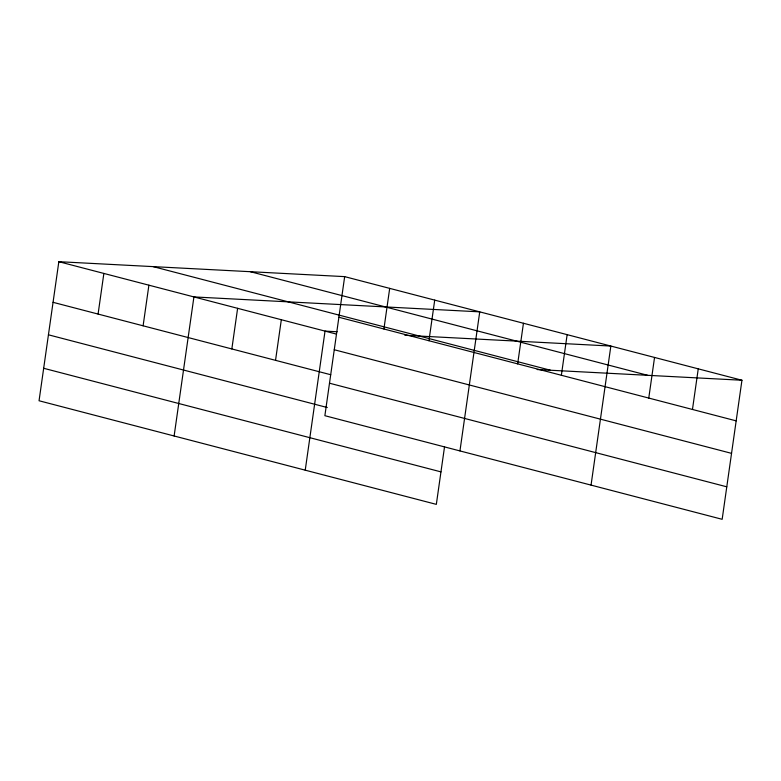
<?xml version="1.0" encoding="UTF-8"?>
<svg xmlns="http://www.w3.org/2000/svg" width="781" height="781" viewBox="0 0 781 781"><rect width="100%" height="100%" fill="white"/><g stroke="black" fill="none" stroke-linecap="round" stroke-linejoin="round"><path stroke-width="1.17" d="M344.665 276.63L324.876 415.697L722.161 519.306L741.95 380.24L344.665 276.63L58.839 261.694L39.05 400.76L436.335 504.37L444.535 446.781M98.084 314.06L103.863 273.438M143.108 325.804L148.898 285.182M174.124 435.993L193.922 296.926L479.739 311.853L459.95 450.92M231.84 348.941L237.619 308.319M275.537 360.344L281.326 319.712M305.234 470.182L325.023 331.115L337.119 331.749M383.91 328.996L389.69 288.374M428.935 340.741L434.714 300.119M517.657 363.878L523.446 323.256M561.363 375.27L567.143 334.649M591.051 485.108L610.849 346.051L404.831 335.283M648.767 398.066L654.546 357.444M692.464 409.469L698.253 368.837M537.143 369.54L741.95 380.24M250.34 271.7L647.625 375.31M153.164 266.624L550.449 370.233M338.886 317.252L736.171 420.861M58.839 261.694L336.523 334.112M334.258 349.742L731.543 453.351M53.059 302.325L330.744 374.734M329.494 383.207L726.779 486.817M48.442 334.805L327.268 407.526M43.677 368.281L440.962 471.88"/></g></svg>
